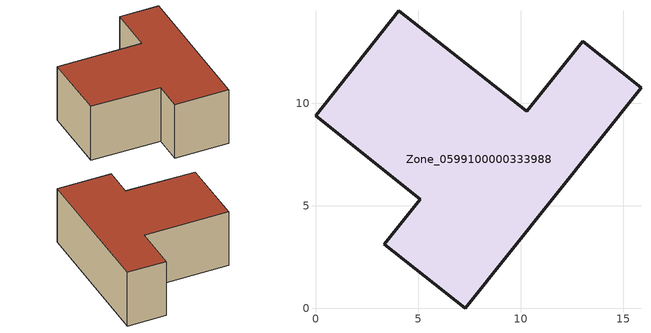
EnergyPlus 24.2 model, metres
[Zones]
Zone_0599100000333988
 floor ground (C_G): 15.87,10.76 7.29,0 3.35,3.13 5.1,5.32 0,9.39 4.07,14.52 10.29,9.61 13.02,13.03 z0.46
 wall outside (C_F): 7.29,0 15.87,10.76 13.02,13.03 10.29,9.61 4.07,14.52 0,9.39 5.1,5.32 3.35,3.13 7.29,0 z0.46:5.97
 roof outside (C_R): 10.29,9.61 4.07,14.52 0,9.39 5.1,5.32 3.35,3.13 7.29,0 15.87,10.76 13.02,13.03 z5.97
[BUILDING]
Pand.0599100000333988: North Axis=0; Terrain=City; Loads Convergence Tolerance Value=0.04; Temperature Convergence Tolerance Value=0.4; Solar Distribution=FullExterior; Maximum Number of Warmup Days=25; Minimum Number of Warmup Days=1
[Site:Location]
Rotterdam.The.Hague.AP_ZH_NLD Design_Conditions: Latitude=51.96; Longitude=4.45; Time Zone=1; Elevation=-4.5
[SITE:GROUNDTEMPERATURE:BUILDINGSURFACE]
18, 18, 18, 18, 18, 18, 18, 18, 18, 18, 18, 18
[MATERIAL] Thermal Absorptance=0.9; Solar Absorptance=0.7; Visible Absorptance=0.7
Name | Roughness | Thickness | Conductivity | Density | Specific Heat
G.TC.1975-1991 | MediumSmooth | 0.15 | 0.288461 | 540 | 1210
F.TC.1975-1991 | Rough | 0.3 | 0.230769 | 1920 | 840
R.TC.1975-1991 | MediumRough | 0.2 | 0.153846 | 1500 | 1000
[CONSTRUCTION]
C_G: G.TC.1975-1991
C_F: F.TC.1975-1991
C_R: R.TC.1975-1991
[ZONE]
Zone_0599100000333988: Type=1; Multiplier=1; Ceiling Height=Autocalculate; Volume=Autocalculate; Floor Area=autocalculate; Part of Total Floor Area=Yes
[ZONEINFILTRATION:DESIGNFLOWRATE]
Infil_Zone_0599100000333988: Zone or ZoneList or Space or SpaceList=Zone_0599100000333988; Schedule=AlwaysOn; Design Flow Rate Calculation Method=Flow/Area; Flow Rate per Floor Area=0.003; Constant Term Coefficient=1; Temperature Term Coefficient=0; Velocity Term Coefficient=0; Velocity Squared Term Coefficient=0
[HVACTEMPLATE:ZONE:IDEALLOADSAIRSYSTEM]
Zone_0599100000333988: Maximum Heating Supply Air Temperature=50; Minimum Cooling Supply Air Temperature=13; Maximum Heating Supply Air Humidity Ratio=0.0156; Minimum Cooling Supply Air Humidity Ratio=0.0077; Heating Limit=NoLimit; Cooling Limit=NoLimit; Dehumidification Control Type=ConstantSensibleHeatRatio; Cooling Sensible Heat Ratio=0.7; Dehumidification Setpoint=60; Humidification Control Type=None; Humidification Setpoint=30; Outdoor Air Method=None; Outdoor Air Flow Rate per Person=0.00944; Outdoor Air Flow Rate per Zone Floor Area=0; Outdoor Air Flow Rate per Zone=0; Demand Controlled Ventilation Type=None; Outdoor Air Economizer Type=NoEconomizer; Heat Recovery Type=None; Sensible Heat Recovery Effectiveness=0.7; Latent Heat Recovery Effectiveness=0.65
[ZONECONTROL:THERMOSTAT]
ThermostatControl_Zone_0599100000333988: Zone or ZoneList=Zone_0599100000333988; Control Type Schedule=DualSetpointControlType; Control 1=Thermostat_Zone_0599100000333988; Temperature Difference Between Cutout And Setpoint=0
[THERMOSTATSETPOINT:DUALSETPOINT]
Thermostat_Zone_0599100000333988: Heating Setpoint Temperature Schedule=HeatingSetpoint_Zone_0599100000333988; Cooling Setpoint Temperature Schedule=CoolingSetpoint_Zone_0599100000333988
[SCHEDULE:COMPACT]
HeatingSetpoint_Zone_0599100000333988: Through: 12/31, For: AllDays, Until: 24:00, 21
CoolingSetpoint_Zone_0599100000333988: Through: 12/31, For: AllDays, Until: 24:00, 24
DualSetpointControlType: Through: 12/31, For: AllDays, Until: 24:00, 4
AlwaysOn: Through: 12/31, For: AllDays, Until: 24:00, 1
